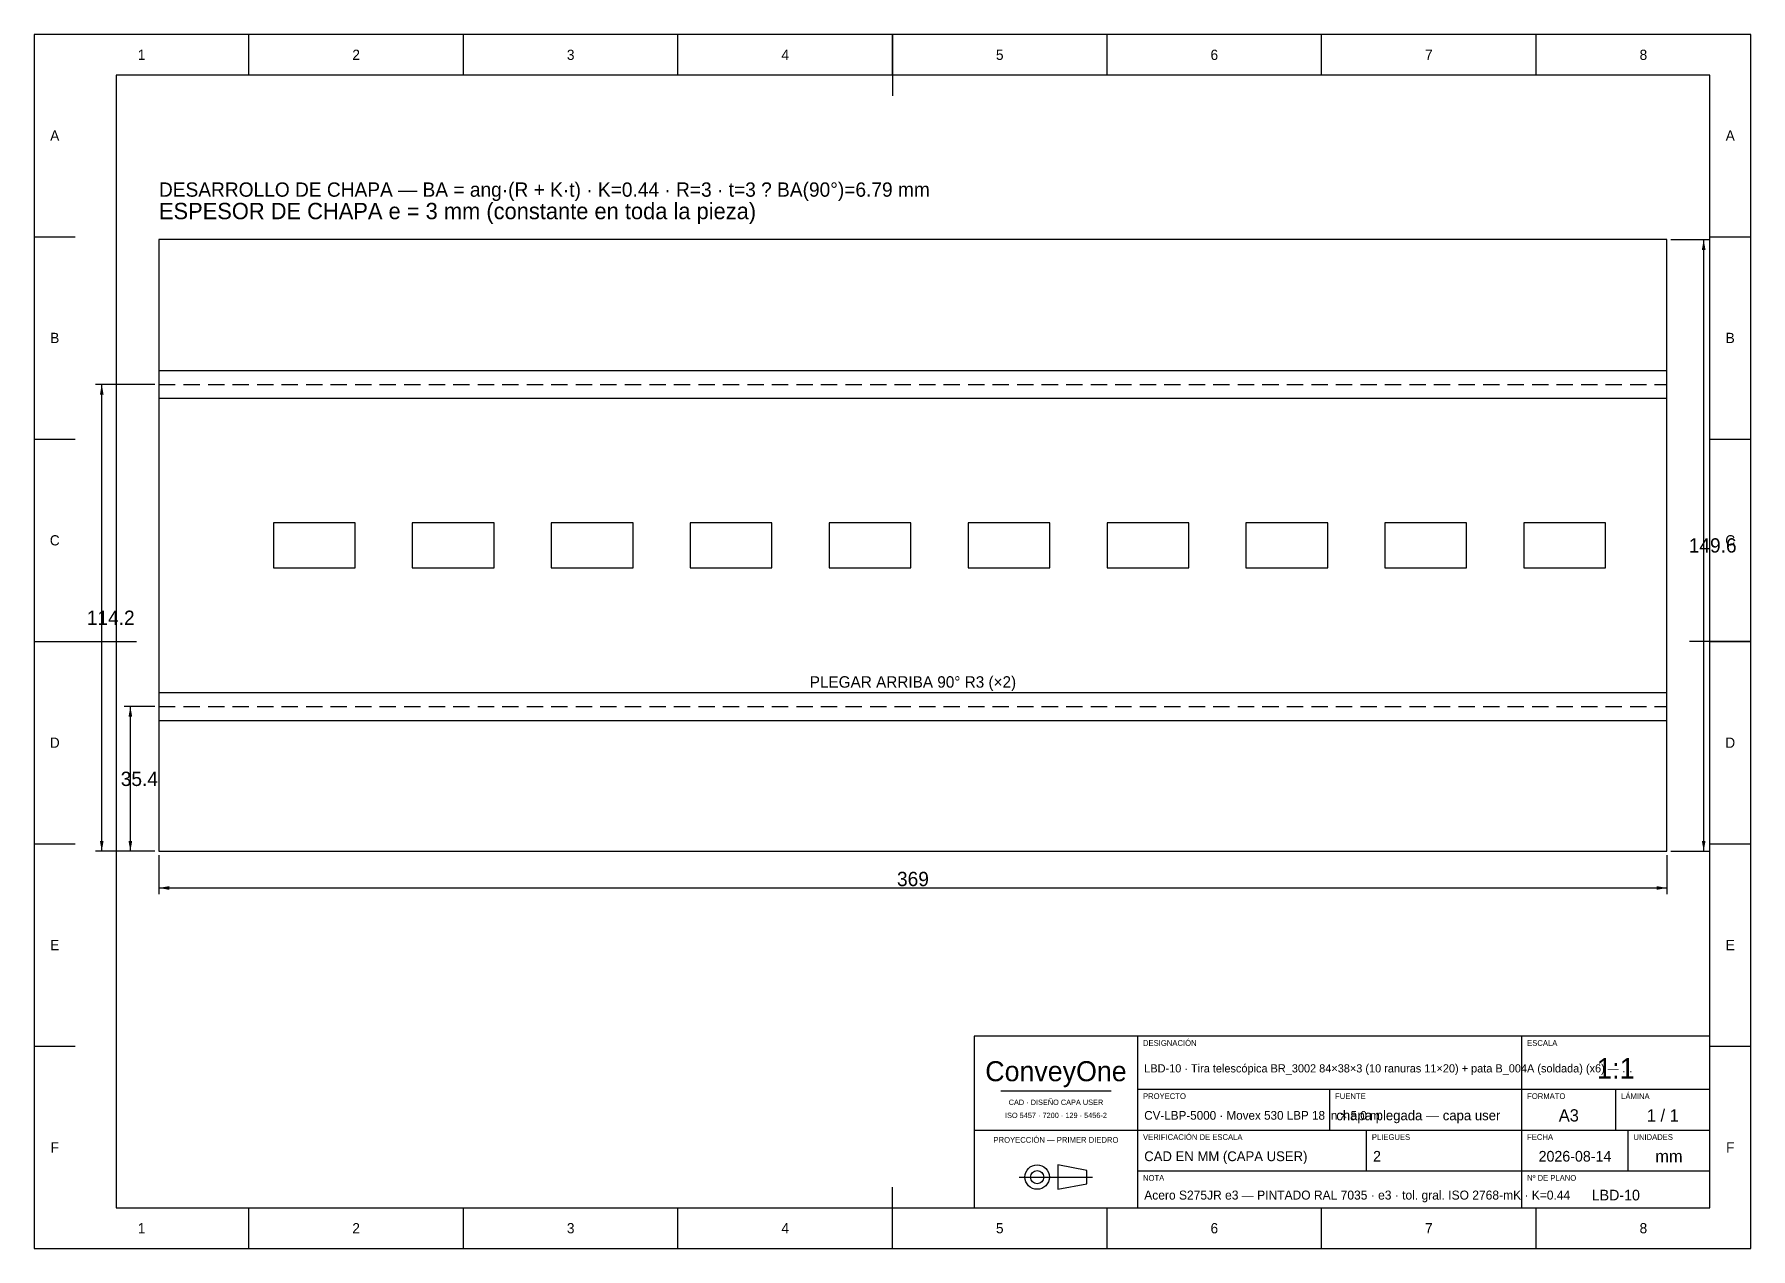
# Model space of a CAD drawing. Extents: x 0 to 420, y 0 to 297.
import ezdxf
from ezdxf.enums import TextEntityAlignment as Align

# ---------------------------------------------------------------- set-up
doc = ezdxf.new("R2010")
doc.units = 0
doc.linetypes.add('DASHED', pattern=[6, 4, -2])
for name, color, linetype in [('COTAS', 7, 'CONTINUOUS'), ('FINA', 7, 'CONTINUOUS'), ('NORMA', 7, 'CONTINUOUS'), ('PLIEGUE', 1, 'DASHED'), ('TEXTO', 7, 'CONTINUOUS'), ('VISIBLE', 7, 'CONTINUOUS')]:
    doc.layers.add(name, color=color, linetype=linetype)

msp = doc.modelspace()

# ---------------------------------------------------------------- linework, layer by layer
at = {"layer": 'COTAS'}
for p, q in [((400.5, 246.785), (410, 246.785)), ((408.5, 97.215), (408.5, 246.785)), ((29.5, 211.395), (15, 211.395)), ((16.5, 97.215), (16.5, 211.395)), ((29.5, 132.605), (22, 132.605)), ((23.5, 97.215), (23.5, 132.605)), ((29.5, 97.215), (15, 97.215)), ((29.5, 97.215), (22, 97.215)), ((400.5, 97.215), (410, 97.215)), ((30.5, 96.215), (30.5, 86.715)), ((399.5, 96.215), (399.5, 86.715)), ((30.5, 88.215), (399.5, 88.215))]:
    msp.add_line(p, q, dxfattribs=at)
for points in [[(408.5, 246.785), (408.95, 244.285), (408.05, 244.285)], [(16.5, 211.395), (16.95, 208.895), (16.05, 208.895)], [(23.5, 132.605), (23.95, 130.105), (23.05, 130.105)], [(16.5, 97.215), (16.95, 99.715), (16.05, 99.715)], [(23.5, 97.215), (23.95, 99.715), (23.05, 99.715)], [(408.5, 97.215), (408.95, 99.715), (408.05, 99.715)], [(30.5, 88.215), (33, 88.665), (33, 87.765)], [(399.5, 88.215), (397, 88.665), (397, 87.765)]]:
    msp.add_solid(points, dxfattribs=at)
at = {"layer": 'FINA'}
for p, q in [((420, 297), (0, 297)), ((0, 297), (0, 0)), ((52.5, 287), (52.5, 297)), ((105, 287), (105, 297)), ((157.5, 287), (157.5, 297)), ((210, 287), (210, 297)), ((262.5, 287), (262.5, 297)), ((315, 287), (315, 297)), ((367.5, 287), (367.5, 297)), ((420, 0), (420, 297)), ((0, 247.5), (10, 247.5)), ((410, 247.5), (420, 247.5)), ((30.5, 214.785), (399.5, 214.785)), ((30.5, 208.005), (399.5, 208.005)), ((0, 198), (10, 198)), ((410, 198), (420, 198)), ((0, 148.5), (10, 148.5)), ((410, 148.5), (420, 148.5)), ((30.5, 136.005), (399.5, 136.005)), ((30.5, 129.215), (399.5, 129.215)), ((0, 99), (10, 99)), ((410, 99), (420, 99)), ((0, 49.5), (10, 49.5)), ((410, 49.5), (420, 49.5)), ((236.5, 38.6), (263.5, 38.6)), ((270, 39), (364, 39)), ((317, 29), (317, 39)), ((364, 39), (410, 39)), ((387, 29), (387, 39)), ((230, 29), (270, 29)), ((270, 29), (364, 29)), ((326, 19), (326, 29)), ((364, 29), (410, 29)), ((390, 19), (390, 29)), ((241.03, 17.5), (258.97, 17.5)), ((270, 19), (364, 19)), ((364, 19), (410, 19)), ((52.5, 0), (52.5, 10)), ((105, 0), (105, 10)), ((157.5, 0), (157.5, 10)), ((210, 0), (210, 10)), ((262.5, 0), (262.5, 10)), ((315, 0), (315, 10)), ((367.5, 0), (367.5, 10)), ((0, 0), (420, 0))]:
    msp.add_line(p, q, dxfattribs=at)
at = {"layer": 'NORMA'}
for p, q in [((210, 297), (210, 282)), ((410, 287), (20, 287)), ((20, 287), (20, 10)), ((410, 10), (410, 287)), ((0, 148.5), (25, 148.5)), ((420, 148.5), (405, 148.5)), ((410, 52), (230, 52)), ((230, 52), (230, 10)), ((270, 10), (270, 52)), ((364, 10), (364, 52)), ((410, 10), (410, 52)), ((210, 0), (210, 15)), ((20, 10), (410, 10)), ((230, 10), (410, 10))]:
    msp.add_line(p, q, dxfattribs=at)
at = {"layer": 'PLIEGUE'}
for p, q in [((30.5, 211.395), (399.5, 211.395)), ((30.5, 132.605), (399.5, 132.605))]:
    msp.add_line(p, q, dxfattribs=at)
at = {"layer": 'TEXTO'}
for p, q in [((257.59, 19.11), (250.46, 20.49)), ((250.46, 20.49), (250.46, 14.51)), ((257.59, 15.89), (257.59, 19.11)), ((250.46, 14.51), (257.59, 15.89))]:
    msp.add_line(p, q, dxfattribs=at)
for radius in [2.99, 1.61]:
    msp.add_circle((245.4, 17.5), radius, dxfattribs=at)
at = {"layer": 'VISIBLE'}
for p, q in [((399.5, 246.785), (30.5, 246.785)), ((30.5, 246.785), (30.5, 97.215)), ((399.5, 97.215), (399.5, 246.785)), ((78.5, 177.505), (58.5, 177.505)), ((58.5, 177.505), (58.5, 166.505)), ((78.5, 166.505), (78.5, 177.505)), ((112.5, 177.505), (92.5, 177.505)), ((92.5, 177.505), (92.5, 166.505)), ((112.5, 166.505), (112.5, 177.505)), ((146.5, 177.505), (126.5, 177.505)), ((126.5, 177.505), (126.5, 166.505)), ((146.5, 166.505), (146.5, 177.505)), ((180.5, 177.505), (160.5, 177.505)), ((160.5, 177.505), (160.5, 166.505)), ((180.5, 166.505), (180.5, 177.505)), ((214.5, 177.505), (194.5, 177.505)), ((194.5, 177.505), (194.5, 166.505)), ((214.5, 166.505), (214.5, 177.505)), ((248.5, 177.505), (228.5, 177.505)), ((228.5, 177.505), (228.5, 166.505)), ((248.5, 166.505), (248.5, 177.505)), ((282.5, 177.505), (262.5, 177.505)), ((262.5, 177.505), (262.5, 166.505)), ((282.5, 166.505), (282.5, 177.505)), ((316.5, 177.505), (296.5, 177.505)), ((296.5, 177.505), (296.5, 166.505)), ((316.5, 166.505), (316.5, 177.505)), ((350.5, 177.505), (330.5, 177.505)), ((330.5, 177.505), (330.5, 166.505)), ((350.5, 166.505), (350.5, 177.505)), ((384.5, 177.505), (364.5, 177.505)), ((364.5, 177.505), (364.5, 166.505)), ((384.5, 166.505), (384.5, 177.505)), ((58.5, 166.505), (78.5, 166.505)), ((92.5, 166.505), (112.5, 166.505)), ((126.5, 166.505), (146.5, 166.505)), ((160.5, 166.505), (180.5, 166.505)), ((194.5, 166.505), (214.5, 166.505)), ((228.5, 166.505), (248.5, 166.505)), ((262.5, 166.505), (282.5, 166.505)), ((296.5, 166.505), (316.5, 166.505)), ((330.5, 166.505), (350.5, 166.505)), ((364.5, 166.505), (384.5, 166.505)), ((30.5, 97.215), (399.5, 97.215))]:
    msp.add_line(p, q, dxfattribs=at)

# ---------------------------------------------------------------- texts
at = {"layer": 'COTAS'}
for s, p in [('149.6', (410.7, 172)), ('114.2', (18.7, 154.305)), ('35.4', (25.7, 114.91)), ('369', (215, 90.415))]:
    msp.add_text(s, height=3.5, dxfattribs=at).set_placement(p, align=Align.MIDDLE_CENTER)
at = {"layer": 'TEXTO'}
for s, height, p in [('1', 2.5, (26.25, 292)), ('2', 2.5, (78.75, 292)), ('3', 2.5, (131.25, 292)), ('4', 2.5, (183.75, 292)), ('5', 2.5, (236.25, 292)), ('6', 2.5, (288.75, 292)), ('7', 2.5, (341.25, 292)), ('8', 2.5, (393.75, 292)), ('A', 2.5, (5, 272.25)), ('A', 2.5, (415, 272.25)), ('B', 2.5, (5, 222.75)), ('B', 2.5, (415, 222.75)), ('C', 2.5, (5, 173.25)), ('C', 2.5, (415, 173.25)), ('PLEGAR ARRIBA 90° R3 (×2)', 2.8, (215, 138.605)), ('D', 2.5, (5, 123.75)), ('D', 2.5, (415, 123.75)), ('E', 2.5, (5, 74.25)), ('E', 2.5, (415, 74.25)), ('1:1', 5, (387, 44.1)), ('ConveyOne', 4.9, (250, 43.4)), ('CAD · DISEÑO CAPA USER', 1.3, (250, 35.8)), ('A3', 3, (375.5, 32.6)), ('1 / 1', 3, (398.5, 32.6)), ('ISO 5457 · 7200 · 129 · 5456-2', 1.3, (250, 32.6)), ('F', 2.5, (5, 24.75)), ('PROYECCIÓN — PRIMER DIEDRO', 1.4, (250, 26.6)), ('F', 2.5, (415, 24.75)), ('2026-08-14', 2.6, (377, 22.6)), ('mm', 3, (400, 22.6)), ('LBD-10', 2.6, (387, 13.1)), ('1', 2.5, (26.25, 5)), ('2', 2.5, (78.75, 5)), ('3', 2.5, (131.25, 5)), ('4', 2.5, (183.75, 5)), ('5', 2.5, (236.25, 5)), ('6', 2.5, (288.75, 5)), ('7', 2.5, (341.25, 5)), ('8', 2.5, (393.75, 5))]:
    msp.add_text(s, height=height, dxfattribs=at).set_placement(p, align=Align.MIDDLE_CENTER)
for s, height, p in [('DESARROLLO DE CHAPA — BA = ang·(R + K·t) · K=0.44 · R=3 · t=3 ? BA(90°)=6.79 mm', 3.5, (30.5, 257.285)), ('ESPESOR DE CHAPA e = 3 mm (constante en toda la pieza)', 4, (30.5, 251.785)), ('DESIGNACIÓN', 1.4, (271.3, 49.6)), ('ESCALA', 1.4, (365.3, 49.6)), ('PROYECTO', 1.4, (271.3, 36.6)), ('FUENTE', 1.4, (318.3, 36.6)), ('FORMATO', 1.4, (365.3, 36.6)), ('LÁMINA', 1.4, (388.3, 36.6)), ('VERIFICACIÓN DE ESCALA', 1.4, (271.3, 26.6)), ('PLIEGUES', 1.4, (327.3, 26.6)), ('FECHA', 1.4, (365.3, 26.6)), ('UNIDADES', 1.4, (391.3, 26.6)), ('NOTA', 1.4, (271.3, 16.6)), ('Nº DE PLANO', 1.4, (365.3, 16.6))]:
    msp.add_text(s, height=height, dxfattribs=at).set_placement(p)
for s, height, p in [('LBD-10 · Tira telescópica BR_3002 84×38×3 (10 ranuras 11×20) + pata B_004A (soldada) (x6) — …', 2, (271.6, 44.1)), ('CV-LBP-5000 · Movex 530 LBP 18 in × 5.0 m', 2.1329, (271.6, 32.6)), ('chapa plegada — capa user', 2.4, (318.6, 32.6)), ('CAD EN MM (CAPA USER)', 2.4, (271.6, 22.6)), ('2', 2.6, (327.6, 22.6)), ('Acero S275JR e3 — PINTADO RAL 7035 · e3 · tol. gral. ISO 2768-mK · K=0.44', 2.2, (271.6, 13.1))]:
    msp.add_text(s, height=height, dxfattribs=at).set_placement(p, align=Align.MIDDLE_LEFT)

doc.saveas('drawing.dxf')
